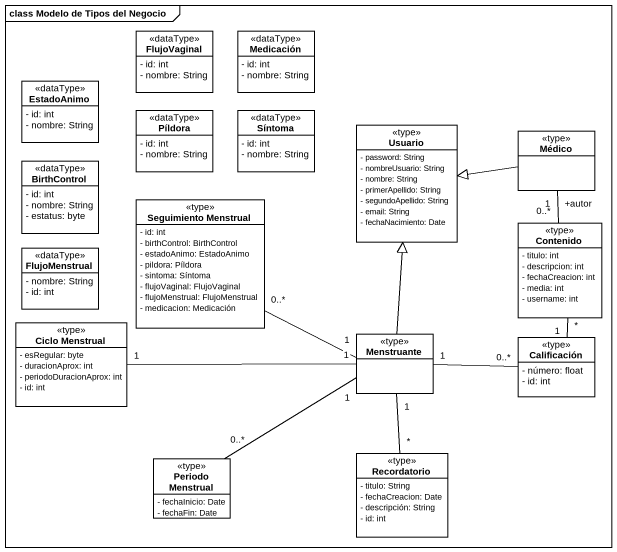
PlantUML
@startuml
mainframe class Modelo de Tipos del Negocio
hide circle
hide empty members
skinparam classAttributeIconSize 0
class FlujoVaginal <<dataType>> {
  - id: int
  - nombre: String
}
class Medicación <<dataType>> {
  - id: int
  - nombre: String
}
class EstadoAnimo <<dataType>> {
  - id: int
  - nombre: String
}
class Píldora <<dataType>> {
  - id: int
  - nombre: String
}
class Síntoma <<dataType>> {
  - id: int
  - nombre: String
}
class Usuario <<type>> {
  - password: String
  - nombreUsuario: String
  - nombre: String
  - primerApellido: String
  - segundoApellido: String
  - email: String
  - fechaNacimiento: Date
}
class Médico <<type>>
class BirthControl <<dataType>> {
  - id: int
  - nombre: String
  - estatus: byte
}
class "Seguimiento Menstrual" as Seguimiento_Menstrual <<type>> {
  - id: int
  - birthControl: BirthControl
  - estadoAnimo: EstadoAnimo
  - pildora: Píldora
  - sintoma: Síntoma
  - flujoVaginal: FlujoVaginal
  - flujoMenstrual: FlujoMenstrual
  - medicacion: Medicación
}
class Contenido <<type>> {
  - titulo: int
  - descripcion: int
  - fechaCreacion: int
  - media: int
  - username: int
}
class FlujoMenstrual <<dataType>> {
  - nombre: String
  - id: int
}
class "Ciclo Menstrual" as Ciclo_Menstrual <<type>> {
  - esRegular: byte
  - duracionAprox: int
  - periodoDuracionAprox: int
  - id: int
}
class Menstruante <<type>>
class Calificación <<type>> {
  - número: float
  - id: int
}
class "Periodo Menstrual" as Periodo_Menstrual <<type>> {
  - fechaInicio: Date
  - fechaFin: Date
}
class Recordatorio <<type>> {
  - titulo: String
  - fechaCreacion: Date
  - descripción: String
  - id: int
}
Médico -left-|> Usuario
Médico "+autor\n1" -- "0..*" Contenido
Ciclo_Menstrual "1" -right- "1" Menstruante
Menstruante -up-|> Usuario
Menstruante "1" -left- "0..*" Seguimiento_Menstrual
Menstruante "1" -right- "0..*" Calificación
Menstruante "1" -- "0..*" Periodo_Menstrual
Menstruante "1" -- "*" Recordatorio
Calificación "*" -up- "1" Contenido
@enduml
